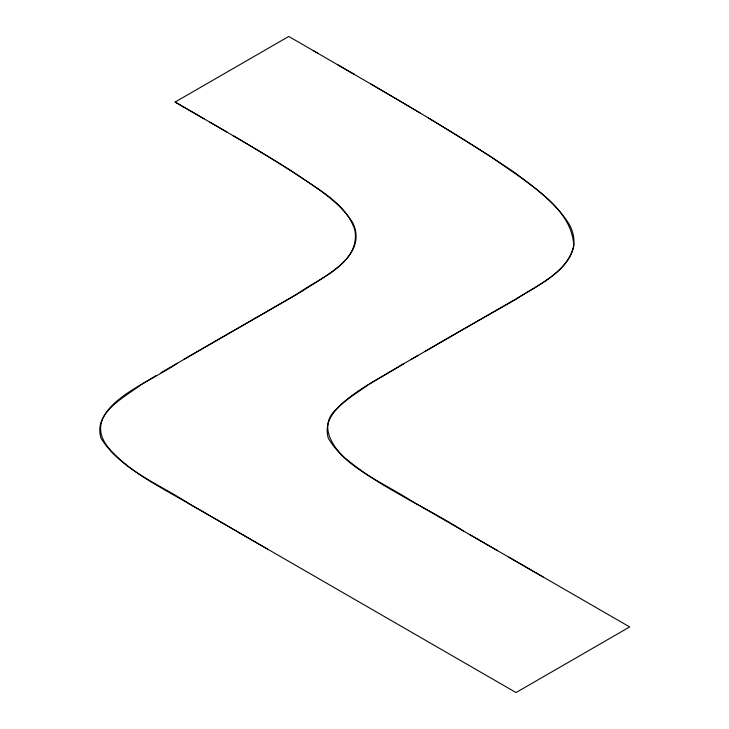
<?xml version="1.0" encoding="UTF-8"?>
<svg xmlns="http://www.w3.org/2000/svg" width="729" height="729" viewBox="0 0 729 729"><rect width="100%" height="100%" fill="white"/><g stroke="black" fill="none" stroke-linecap="round" stroke-linejoin="round"><path stroke-width="1.09" d="M140.743 385.003C124.203 397.405 92.984 412.933 101.094 438.339C121.169 470.269 159.569 484.074 189.85 504.231L516.023 692.55L629.665 626.94L411.849 501.188C383.062 482.334 346.731 469.039 328.342 438.32C320.888 412.814 350.986 397.414 368.027 385.003M302.79 290.816C324.469 275.981 368.692 255.87 352.699 222.618C338.256 200.038 313.98 186.451 292.42 171.625C254.02 147.267 214.417 124.887 175.097 102.06L288.739 36.45L317.771 53.217M369.557 384.028L404.34 363.352M142.283 384.028L156.261 375.535M302.854 290.68L160.963 372.701M177.047 363.352C149.791 383.226 67.806 410.992 114.927 454.641C133.024 472.492 155.614 484.685 177.502 497.196C207.647 514.118 237.408 531.733 267.352 549.019M425.098 351.387C455.288 333.6 485.833 316.45 516.287 299.136C537.555 284.866 566.962 273.083 573.805 245.928C572.238 212.795 539.979 192.356 516.342 173.766C487.728 154.01 457.949 136.022 428.278 117.916M183.963 359.361C221.133 337.682 258.576 316.477 295.846 294.972C317.489 278.77 360.317 264.235 354.95 230.355C347.359 206.271 323.794 192.948 304.23 179.434C280.947 164.043 257.036 149.618 232.916 135.567M411.247 359.361L418.173 355.378M175.097 102.06L204.166 118.863M508.942 557.229L543.059 576.94M469.312 534.393L497.606 550.696M313.297 50.629C373.695 85.785 434.593 120.194 493.169 158.366C520.524 177.748 551.361 195.627 569.495 224.769C588.795 261.757 540.854 283.554 516.023 298.89L402.381 364.5C378.679 379.135 352.307 391.172 333.417 412.177C319.84 427.759 333.281 448.125 346.202 458.988C381.714 488.394 424.916 506.455 463.644 531.122M337.91 64.872L354.349 74.394M209.943 122.208L227.193 132.231M370.806 83.953L420.104 112.995"/></g></svg>
